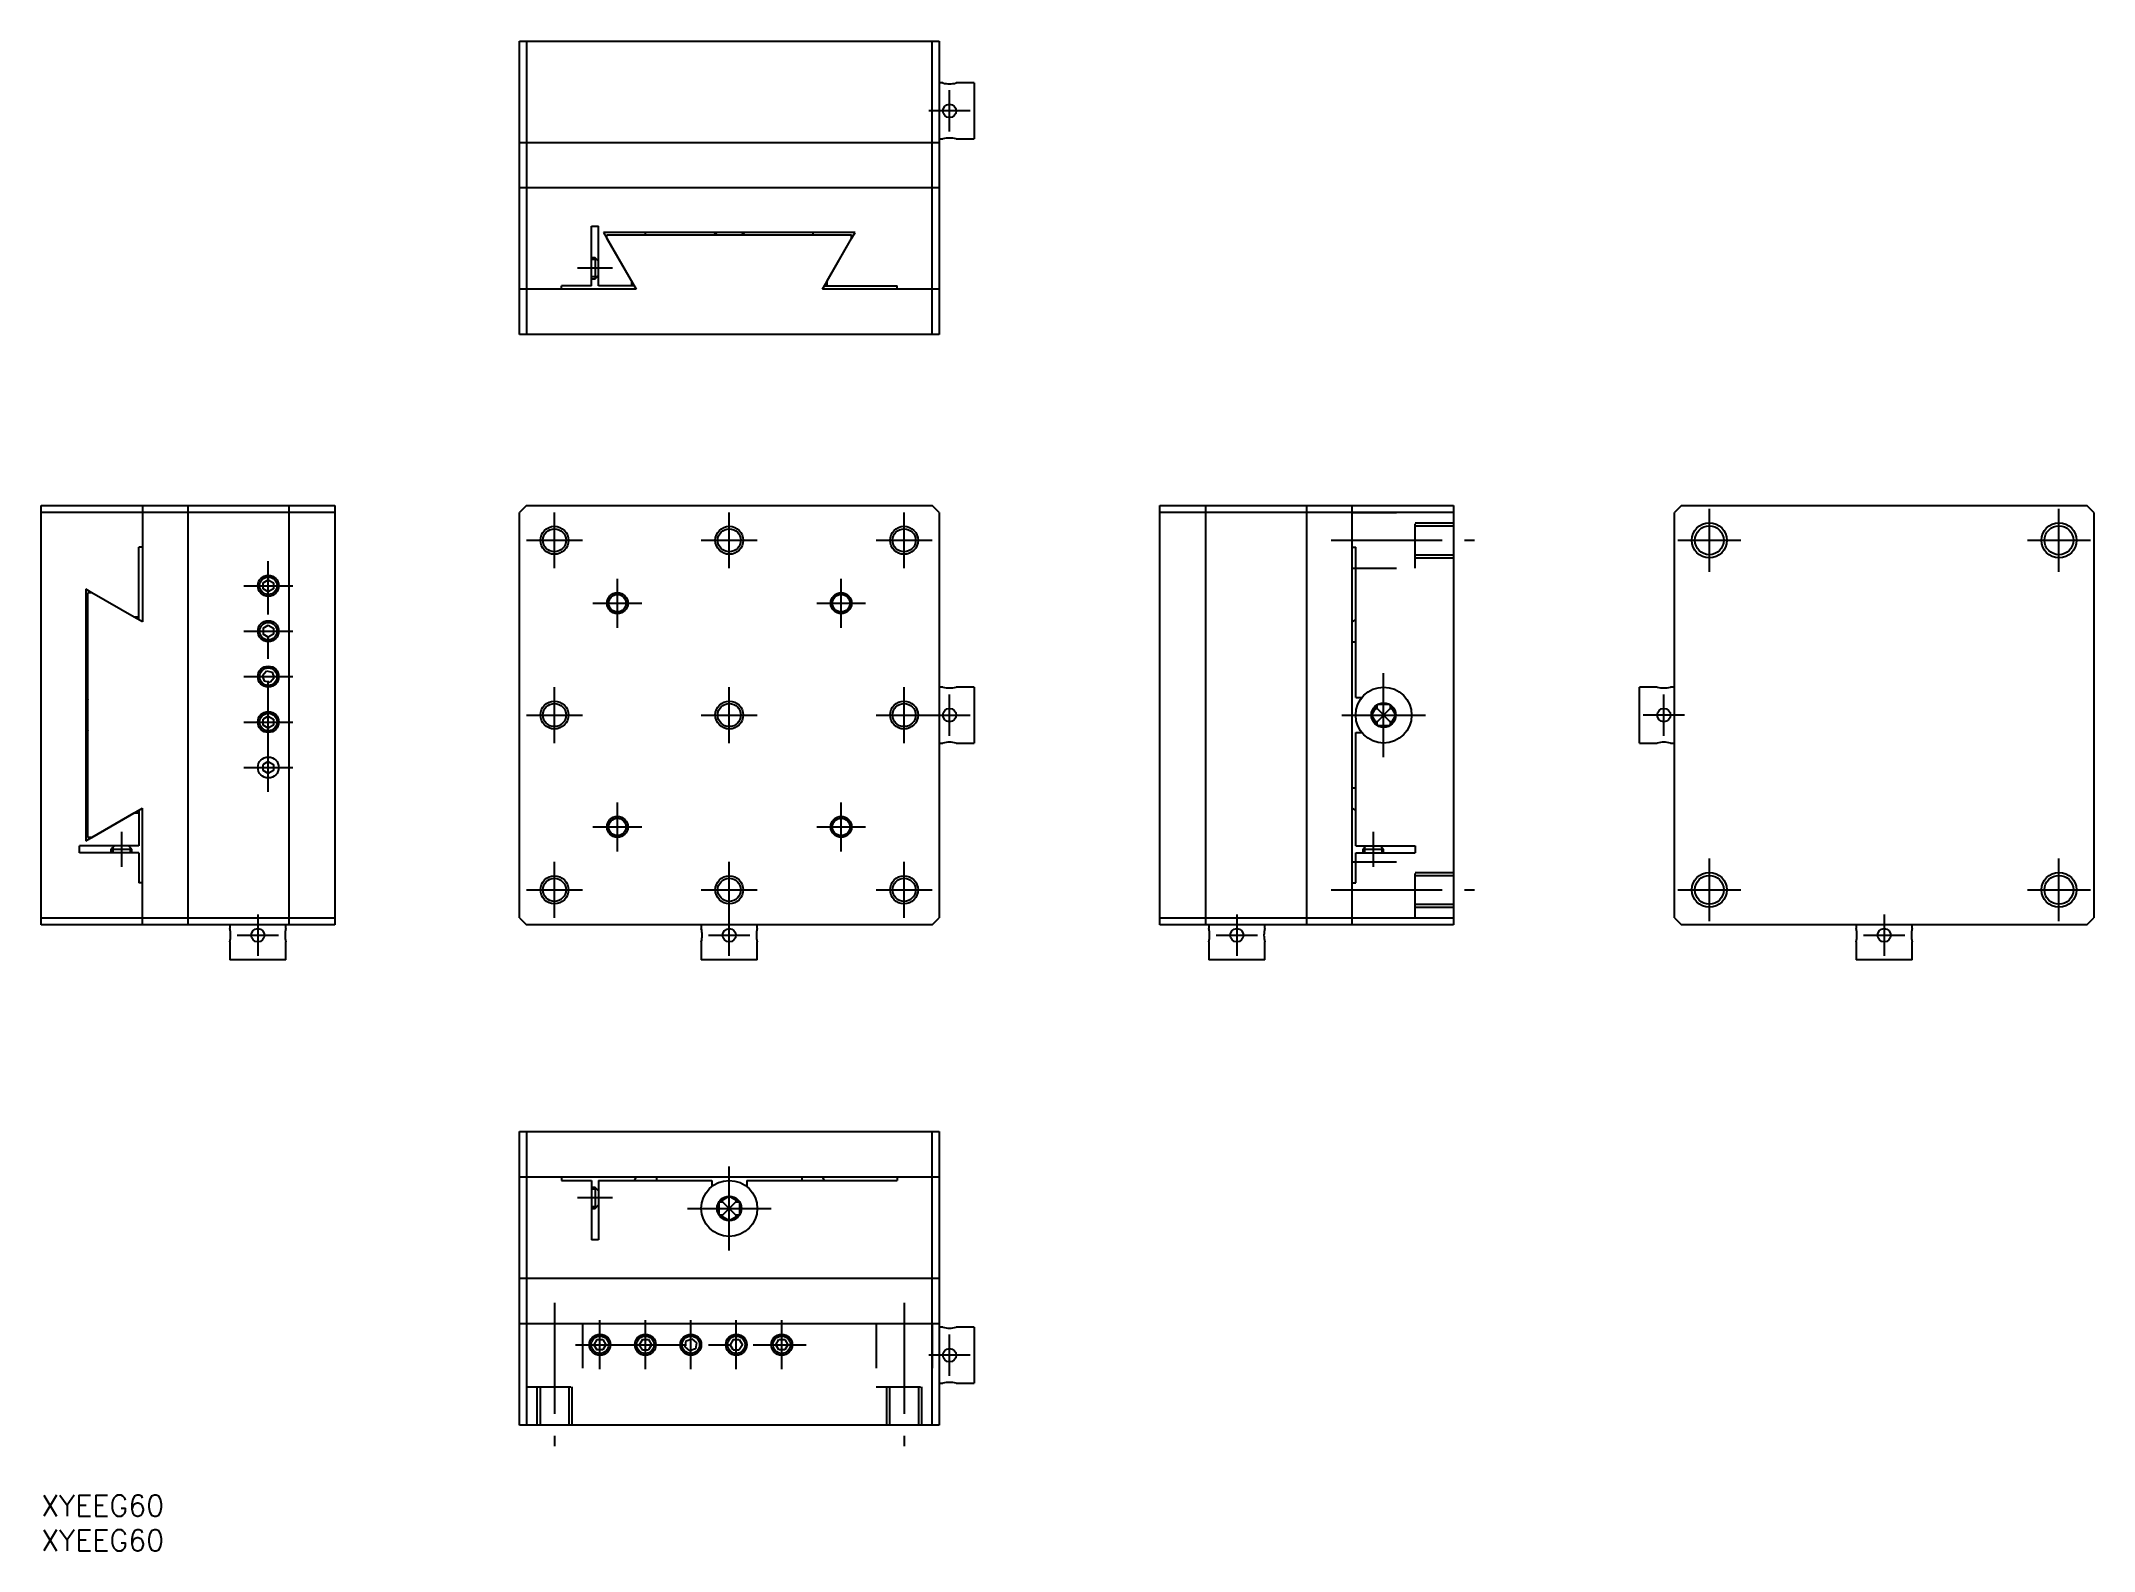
# Model space of a CAD drawing. Extents: x 0 to 294, y -8 to 208.
import ezdxf

# ---------------------------------------------------------------- set-up
doc = ezdxf.new("R2010")
doc.units = 0
doc.header["$LTSCALE"] = 0.5
doc.linetypes.add('CENTER', pattern=[50.8, 31.75, -6.35, 6.35, -6.35])
doc.linetypes.add('DASHED', pattern=[19.05, 12.7, -6.35])
for name, color, linetype in [('MSM_CENTER', 1, 'CENTER'), ('MSM_CONTINUOUS', 7, 'CONTINUOUS'), ('MSM_DASHED', 4, 'DASHED'), ('MSM_NARROW', 5, 'CONTINUOUS'), ('MSM_PART_NUMBER', 7, 'CONTINUOUS')]:
    doc.layers.add(name, color=color, linetype=linetype)
doc.styles.get("Standard").update_dxf_attribs({"font": 'txt.shx', "height": 3, "bigfont": 'bigfont.shx'})

# ---------------------------------------------------------------- blocks, each defined once
blk = doc.blocks.new('*U3')
at = {"layer": 'MSM_PART_NUMBER'}
blk.add_text('XYEEG60', height=3, dxfattribs=at).set_placement((0, -3))
blk = doc.blocks.new('*U4')
at = {"layer": 'MSM_PART_NUMBER'}
blk.add_text('XYEEG60', height=3, dxfattribs=at).set_placement((0, -8))

msp = doc.modelspace()

# ---------------------------------------------------------------- linework, layer by layer
at = {"layer": 'MSM_CENTER'}
for p, q in [((129.922483, 195.050008), (129.922483, 200.95)), ((132.872479, 198), (126.972487, 198)), ((81.722533, 175.5), (76.722533, 175.5)), ((238.577467, 132.077467), (238.577467, 141.077467)), ((288.577467, 132.077467), (288.577467, 141.077467)), ((73.422533, 132.577467), (73.422533, 140.577467)), ((98.422533, 132.577467), (98.422533, 140.577467)), ((123.422533, 132.577467), (123.422533, 140.577467)), ((69.422533, 136.577467), (77.422533, 136.577467)), ((94.422533, 136.577467), (102.422533, 136.577467)), ((119.422533, 136.577467), (127.422533, 136.577467)), ((184.5, 136.577467), (205, 136.577467)), ((234.077467, 136.577467), (243.077467, 136.577467)), ((284.077467, 136.577467), (293.077467, 136.577467)), ((32.5, 100.577467), (32.5, 133.577467)), ((29, 130.077467), (36, 130.077467)), ((82.422533, 124.077467), (82.422533, 131.077467)), ((114.422533, 124.077467), (114.422533, 131.077467)), ((78.922533, 127.577467), (85.922533, 127.577467)), ((110.922533, 127.577467), (117.922533, 127.577467)), ((29, 123.577467), (36, 123.577467)), ((192, 105.577467), (192, 117.577467)), ((29, 117.077467), (36, 117.077467)), ((73.422533, 107.577467), (73.422533, 115.577467)), ((98.422533, 107.577467), (98.422533, 115.577467)), ((123.422533, 107.577467), (123.422533, 115.577467)), ((129.922831, 108.627467), (129.922831, 114.527389)), ((232.077473, 108.627468), (232.077473, 114.527464)), ((69.422533, 111.577467), (77.422533, 111.577467)), ((94.422533, 111.577467), (102.422533, 111.577467)), ((119.422533, 111.577467), (132.872792, 111.577467)), ((186, 111.577467), (198, 111.577467)), ((235.027471, 111.577467), (229.127475, 111.577467)), ((29, 110.577467), (36, 110.577467)), ((29, 104.077467), (36, 104.077467)), ((82.422533, 92.077467), (82.422533, 99.077467)), ((114.422533, 92.077467), (114.422533, 99.077467)), ((11.50005, 94.877467), (11.50005, 89.877467)), ((78.922533, 95.577467), (85.922533, 95.577467)), ((110.922533, 95.577467), (117.922533, 95.577467)), ((190.50005, 94.877467), (190.50005, 89.877467)), ((238.577467, 82.077467), (238.577467, 91.077467)), ((288.577467, 82.077467), (288.577467, 91.077467)), ((73.422533, 82.577467), (73.422533, 90.577467)), ((98.422533, 77.127208), (98.422533, 90.577467)), ((123.422533, 82.577467), (123.422533, 90.577467)), ((69.422533, 86.577467), (77.422533, 86.577467)), ((94.422533, 86.577467), (102.422533, 86.577467)), ((119.422533, 86.577467), (127.422533, 86.577467)), ((184.5, 86.577467), (205, 86.577467)), ((234.077467, 86.577467), (243.077467, 86.577467)), ((284.077467, 86.577467), (293.077467, 86.577467)), ((31, 83.027468), (31, 77.127476)), ((171, 83.027513), (171, 77.127521)), ((263.577467, 83.027471), (263.577467, 77.127475)), ((28.049954, 80.077472), (33.949946, 80.077472)), ((95.472532, 80.077169), (101.372454, 80.077169)), ((168.050008, 80.077517), (173.95, 80.077517)), ((260.627471, 80.077473), (266.527467, 80.077473)), ((98.422533, 35), (98.422533, 47)), ((81.722533, 42.5), (76.722533, 42.5)), ((92.422533, 41), (104.422533, 41)), ((73.422533, 27.5), (73.422533, 7)), ((123.422533, 27.5), (123.422533, 7)), ((79.922533, 18), (79.922533, 25)), ((86.422533, 18), (86.422533, 25)), ((92.922533, 18), (92.922533, 25)), ((99.422533, 18), (99.422533, 25)), ((105.922533, 18), (105.922533, 25)), ((76.422533, 21.5), (109.422533, 21.5)), ((129.922528, 17.049954), (129.922528, 22.949946)), ((132.872524, 20), (126.972532, 20))]:
    msp.add_line(p, q, dxfattribs=at)
at = {"layer": 'MSM_CONTINUOUS'}
for p, q in [((68.422533, 166), (68.422533, 208)), ((68.422533, 208), (128.422533, 208)), ((69.422533, 208), (69.422533, 166)), ((127.422533, 166), (127.422533, 208)), ((128.422533, 208), (128.422533, 166)), ((128.972736, 202), (128.422533, 202)), ((133.422533, 202), (130.872416, 202)), ((133.422533, 202), (133.422533, 194)), ((128.422533, 194), (128.972649, 194)), ((130.872329, 194), (133.422533, 194)), ((68.422533, 193.5), (128.422533, 193.5)), ((128.422533, 187), (68.422533, 187)), ((78.722533, 181.5), (79.722533, 181.5)), ((78.722533, 173), (78.722533, 181.5)), ((79.722533, 173), (79.722533, 181.5)), ((116.416634, 180.6), (80.418431, 180.6)), ((80.418431, 180.6), (84.422533, 173.664693)), ((80.922533, 179.729756), (80.922533, 180.3)), ((80.922533, 180.3), (115.922533, 180.3)), ((80.922533, 179.729756), (85.096634, 172.5)), ((86.422533, 180.3), (86.422533, 180.6)), ((110.422533, 180.3), (110.422533, 180.6)), ((112.422533, 173.682013), (115.922533, 179.744191)), ((112.422533, 173.667578), (115.922533, 179.729756)), ((115.922533, 179.744191), (116.416634, 180.6)), ((115.922533, 179.729756), (115.922533, 180.3)), ((79.222533, 177), (78.722533, 177)), ((79.222533, 177), (79.222533, 174)), ((79.722533, 176.5), (79.222533, 177)), ((78.722533, 174), (79.222533, 174)), ((79.222533, 174), (79.722533, 174.5)), ((84.422533, 173.664693), (84.422533, 173)), ((111.748431, 172.5), (112.422533, 173.667578)), ((112.422533, 173), (112.422533, 173.682013)), ((85.096634, 172.5), (68.422533, 172.5)), ((74.422533, 172.5), (74.422533, 173)), ((78.722533, 173), (74.422533, 173)), ((84.807959, 173), (79.722533, 173)), ((128.422533, 172.5), (111.748431, 172.5)), ((112.037106, 173), (122.422533, 173)), ((122.422533, 172.5), (122.422533, 173)), ((128.422533, 166), (68.422533, 166)), ((0, 141.577467), (42, 141.577467)), ((0, 81.577467), (0, 141.577467)), ((14.5, 141.577467), (14.5, 124.903366)), ((21, 141.577467), (21, 81.577467)), ((35.5, 81.577467), (35.5, 141.577467)), ((42, 141.577467), (42, 81.577467)), ((69.422533, 141.577467), (68.422533, 140.577467)), ((69.422533, 141.577467), (127.422533, 141.577467)), ((128.422533, 140.577467), (127.422533, 141.577467)), ((160, 81.577467), (160, 141.577467)), ((160, 141.577467), (202, 141.577467)), ((166.5, 141.577467), (166.5, 81.577467)), ((181, 81.577467), (181, 141.577467)), ((187.5, 81.577467), (187.5, 141.577467)), ((202, 141.577467), (202, 81.577467)), ((234.577467, 141.577467), (233.577467, 140.577467)), ((234.577467, 141.577467), (292.577467, 141.577467)), ((293.577467, 140.577467), (292.577467, 141.577467)), ((42, 140.577467), (0, 140.577467)), ((68.422533, 82.577467), (68.422533, 140.577467)), ((128.422533, 140.577467), (128.422533, 82.577467)), ((202, 140.577467), (160, 140.577467)), ((233.577467, 82.577467), (233.577467, 140.577467)), ((293.577467, 140.577467), (293.577467, 82.577467)), ((14.5, 135.577467), (14, 135.577467)), ((14, 125.192041), (14, 135.577467)), ((187.5, 135.577467), (188, 135.577467)), ((188, 114.077467), (188, 135.577467)), ((7.255809, 129.077467), (6.4, 129.571569)), ((6.4, 129.571569), (6.4, 93.573366)), ((31.75, 130.51048), (32.5, 130.943493)), ((31.75, 129.644455), (31.75, 130.51048)), ((32.5, 129.211442), (31.75, 129.644455)), ((32.5, 130.943493), (33.25, 130.51048)), ((33.25, 129.644455), (32.5, 129.211442)), ((33.25, 130.51048), (33.25, 129.644455)), ((6.7, 94.077467), (6.7, 129.077467)), ((7.270244, 129.077467), (6.7, 129.077467)), ((13.317987, 125.577467), (7.255809, 129.077467)), ((13.332422, 125.577467), (7.270244, 129.077467)), ((6.7, 123.577467), (6.4, 123.577467)), ((14, 125.577467), (13.317987, 125.577467)), ((14.5, 124.903366), (13.332422, 125.577467)), ((31.75, 124.01048), (32.5, 124.443493)), ((31.75, 124.01048), (31.75, 123.144455)), ((32.5, 124.443493), (33.25, 124.01048)), ((33.25, 124.01048), (33.25, 123.144455)), ((188, 125.192041), (187.5, 124.903366)), ((32.5, 122.711442), (31.75, 123.144455)), ((33.25, 123.144455), (32.5, 122.711442)), ((188, 121.993547), (187.5, 121.993547)), ((31.64979, 117.24222), (32.217575, 117.896147)), ((32.217575, 117.896147), (33.067785, 117.731394)), ((33.067785, 117.731394), (33.35021, 116.912715)), ((31.932215, 116.42354), (31.64979, 117.24222)), ((32.782425, 116.258788), (31.932215, 116.42354)), ((33.35021, 116.912715), (32.782425, 116.258788)), ((128.972747, 115.577467), (128.422533, 115.577467)), ((133.422533, 115.577467), (130.872411, 115.577467)), ((133.422533, 115.577467), (133.422533, 107.577467)), ((228.577467, 107.577467), (228.577467, 115.577467)), ((231.127584, 115.577467), (228.577467, 115.577467)), ((233.027467, 115.577467), (232.99913, 115.570832)), ((233.577467, 115.577467), (233.027262, 115.577467)), ((188, 114.077467), (188.877501, 114.077467)), ((191.133975, 113.077467), (190.267949, 111.577467)), ((190.267949, 111.577467), (191.133975, 110.077467)), ((190.816432, 112.527467), (191.05, 112.527467)), ((191.05, 112.527467), (191.05, 112.932019)), ((192.95, 112.527467), (191.05, 110.627467)), ((191.05, 112.527467), (192.95, 110.627467)), ((192.866025, 113.077467), (191.133975, 113.077467)), ((193.732051, 111.577467), (192.866025, 113.077467)), ((192.866025, 110.077467), (193.732051, 111.577467)), ((192.95, 112.932019), (192.95, 112.527467)), ((192.95, 112.527467), (193.183568, 112.527467)), ((32.5, 111.443493), (31.75, 111.01048)), ((31.75, 110.144455), (31.75, 111.01048)), ((32.5, 109.711442), (31.75, 110.144455)), ((32.5, 111.443493), (33.25, 111.01048)), ((33.25, 110.144455), (32.5, 109.711442)), ((33.25, 111.01048), (33.25, 110.144455)), ((188, 92.877467), (188, 109.077467)), ((188, 109.077467), (188.877501, 109.077467)), ((191.05, 110.627467), (190.816432, 110.627467)), ((191.05, 110.222916), (191.05, 110.627467)), ((191.133975, 110.077467), (192.866025, 110.077467)), ((192.95, 110.627467), (192.95, 110.222916)), ((193.183568, 110.627467), (192.95, 110.627467)), ((128.422533, 107.577467), (128.972533, 107.577467)), ((130.872386, 107.577467), (133.422533, 107.577467)), ((228.577467, 107.577467), (231.127614, 107.577467)), ((233.027467, 107.577467), (233.577467, 107.577467)), ((32.5, 104.943493), (31.75, 104.51048)), ((31.75, 103.644455), (31.75, 104.51048)), ((32.5, 103.211442), (31.75, 103.644455)), ((32.5, 104.943493), (33.25, 104.51048)), ((33.25, 103.644455), (32.5, 103.211442)), ((33.25, 104.51048), (33.25, 103.644455)), ((187.5, 101.161388), (188, 101.161388)), ((6.7, 99.577467), (6.4, 99.577467)), ((6.4, 93.573366), (13.335307, 97.577467)), ((7.270244, 94.077467), (14.5, 98.251569)), ((13.335307, 97.577467), (14, 97.577467)), ((14, 97.962894), (14, 92.877467)), ((14.5, 81.577467), (14.5, 98.251569)), ((187.5, 98.251569), (188, 97.962894)), ((7.270244, 94.077467), (6.7, 94.077467)), ((14, 92.877467), (5.5, 92.877467)), ((5.5, 91.877467), (5.5, 92.877467)), ((14, 91.877467), (5.5, 91.877467)), ((10.5, 92.877467), (10, 92.377467)), ((10, 92.377467), (13, 92.377467)), ((10, 92.377467), (10, 91.877467)), ((13, 92.377467), (12.5, 92.877467)), ((13, 91.877467), (13, 92.377467)), ((14, 91.877467), (14, 87.577467)), ((188, 92.877467), (196.5, 92.877467)), ((188, 87.577467), (188, 91.877467)), ((188, 91.877467), (196.5, 91.877467)), ((189.5, 92.877467), (189, 92.377467)), ((189, 92.377467), (192, 92.377467)), ((189, 92.377467), (189, 91.877467)), ((192, 92.377467), (191.5, 92.877467)), ((192, 91.877467), (192, 92.377467)), ((196.5, 92.877467), (196.5, 91.877467)), ((14.5, 87.577467), (14, 87.577467)), ((187.5, 87.577467), (188, 87.577467)), ((0, 82.577467), (42, 82.577467)), ((68.422533, 82.577467), (69.422533, 81.577467)), ((127.422533, 81.577467), (128.422533, 82.577467)), ((160, 82.577467), (202, 82.577467)), ((233.577467, 82.577467), (234.577467, 81.577467)), ((292.577467, 81.577467), (293.577467, 82.577467)), ((42, 81.577467), (0, 81.577467)), ((27, 81.577467), (27, 81.027262)), ((35, 81.027351), (35, 81.577467)), ((127.422533, 81.577467), (69.422533, 81.577467)), ((94.422533, 81.577467), (94.422533, 81.027467)), ((102.422533, 81.027253), (102.422533, 81.577467)), ((202, 81.577467), (160, 81.577467)), ((167, 81.577467), (167, 81.027351)), ((175, 81.027264), (175, 81.577467)), ((292.577467, 81.577467), (234.577467, 81.577467)), ((259.577467, 81.577467), (259.577467, 81.027262)), ((267.577467, 81.027467), (267.577467, 81.577467)), ((27, 79.127584), (27, 76.577467)), ((35, 76.577467), (27, 76.577467)), ((35, 76.577467), (35, 79.127673)), ((94.422533, 79.127614), (94.422533, 76.577467)), ((102.422533, 76.577467), (94.422533, 76.577467)), ((102.422533, 76.577467), (102.422533, 79.127589)), ((167, 79.127671), (167, 76.577467)), ((175, 76.577467), (167, 76.577467)), ((175, 76.577467), (175, 79.127583)), ((259.577467, 79.127584), (259.577467, 76.577467)), ((267.577467, 76.577467), (259.577467, 76.577467)), ((267.577467, 79.127467), (267.577146, 79.12882)), ((267.577467, 76.577467), (267.577467, 79.127614)), ((68.422533, 52), (128.422533, 52)), ((68.422533, 10), (68.422533, 52)), ((69.422533, 52), (69.422533, 10)), ((127.422533, 10), (127.422533, 52)), ((128.422533, 52), (128.422533, 10)), ((68.422533, 45.5), (128.422533, 45.5)), ((74.422533, 45.5), (74.422533, 45)), ((74.422533, 45), (78.722533, 45)), ((78.722533, 45), (78.722533, 36.5)), ((79.722533, 45), (79.722533, 36.5)), ((79.722533, 45), (95.922533, 45)), ((85.096634, 45.5), (84.807959, 45)), ((88.006453, 45.5), (88.006453, 45)), ((95.922533, 45), (95.922533, 44.122499)), ((100.922533, 45), (100.922533, 44.122499)), ((100.922533, 45), (122.422533, 45)), ((108.838612, 45), (108.838612, 45.5)), ((112.037106, 45), (111.748431, 45.5)), ((122.422533, 45.5), (122.422533, 45)), ((79.222533, 44), (78.722533, 44)), ((79.222533, 44), (79.222533, 41)), ((79.722533, 43.5), (79.222533, 44)), ((79.222533, 41), (79.722533, 41.5)), ((98.422533, 42.732051), (96.922533, 41.866025)), ((96.922533, 41.866025), (96.922533, 40.133975)), ((97.067981, 41.95), (97.472533, 41.95)), ((97.472533, 41.95), (97.472533, 42.183568)), ((97.472533, 41.95), (99.372533, 40.05)), ((99.922533, 41.866025), (98.422533, 42.732051)), ((99.372533, 41.95), (98.422533, 41)), ((99.372533, 42.183568), (99.372533, 41.95)), ((99.372533, 41.95), (99.777084, 41.95)), ((99.922533, 40.133975), (99.922533, 41.866025)), ((78.722533, 41), (79.222533, 41)), ((96.922533, 40.133975), (98.422533, 39.267949)), ((97.472533, 40.05), (97.067981, 40.05)), ((97.472533, 40.05), (98.422533, 41)), ((97.472533, 39.816432), (97.472533, 40.05)), ((98.422533, 39.267949), (99.922533, 40.133975)), ((99.777084, 40.05), (99.372533, 40.05)), ((99.372533, 40.05), (99.372533, 39.816432)), ((79.722533, 36.5), (78.722533, 36.5)), ((68.422533, 31), (128.422533, 31)), ((128.422533, 24.5), (68.422533, 24.5)), ((128.972649, 24), (128.422533, 24)), ((133.422533, 24), (130.872329, 24)), ((133.422533, 24), (133.422533, 16)), ((79.48952, 22.25), (79.056507, 21.5)), ((79.056507, 21.5), (79.48952, 20.75)), ((79.48952, 22.25), (80.355545, 22.25)), ((80.355545, 20.75), (79.48952, 20.75)), ((80.355545, 22.25), (80.788558, 21.5)), ((80.788558, 21.5), (80.355545, 20.75)), ((85.98952, 22.25), (85.556507, 21.5)), ((85.556507, 21.5), (85.98952, 20.75)), ((85.98952, 22.25), (86.855545, 22.25)), ((85.98952, 20.75), (86.855545, 20.75)), ((86.855545, 22.25), (87.288558, 21.5)), ((87.288558, 21.5), (86.855545, 20.75)), ((92.103853, 21.217575), (92.268606, 22.067785)), ((92.75778, 20.64979), (92.103853, 21.217575)), ((92.268606, 22.067785), (93.087285, 22.35021)), ((93.57646, 20.932215), (92.75778, 20.64979)), ((93.087285, 22.35021), (93.741212, 21.782425)), ((93.741212, 21.782425), (93.57646, 20.932215)), ((98.98952, 22.25), (98.556507, 21.5)), ((98.98952, 20.75), (98.556507, 21.5)), ((98.98952, 22.25), (99.855545, 22.25)), ((98.98952, 20.75), (99.855545, 20.75)), ((99.855545, 22.25), (100.288558, 21.5)), ((100.288558, 21.5), (99.855545, 20.75)), ((105.056507, 21.5), (105.48952, 22.25)), ((105.48952, 20.75), (105.056507, 21.5)), ((105.48952, 22.25), (106.355545, 22.25)), ((106.355545, 20.75), (105.48952, 20.75)), ((106.355545, 22.25), (106.788558, 21.5)), ((106.788558, 21.5), (106.355545, 20.75)), ((128.422533, 16), (128.972736, 16)), ((130.872416, 16), (133.422533, 16)), ((128.422533, 10), (68.422533, 10))]:
    msp.add_line(p, q, dxfattribs=at)
for centre, radius in [((129.922483, 198.000004), 0.949996), ((73.422533, 136.577467), 1.65), ((98.422533, 136.577467), 1.65), ((123.422533, 136.577467), 1.65), ((238.577467, 136.577467), 2.067), ((288.577467, 136.577467), 2.067), ((32.5, 130.077467), 1.5), ((82.422533, 127.577467), 1.25), ((114.422533, 127.577467), 1.25), ((32.5, 123.577467), 1.5), ((32.5, 117.077467), 1.5), ((192, 111.577467), 4), ((32.5, 110.577467), 1.5), ((73.422533, 111.577467), 1.65), ((98.422533, 111.577467), 1.65), ((123.422533, 111.577467), 1.65), ((129.922831, 111.577428), 0.949961), ((192, 111.577467), 1.75), ((232.077473, 111.577466), 0.949998), ((32.5, 104.077467), 1.5), ((82.422533, 95.577467), 1.25), ((114.422533, 95.577467), 1.25), ((73.422533, 86.577467), 1.65), ((98.422533, 86.577467), 1.65), ((123.422533, 86.577467), 1.65), ((238.577467, 86.577467), 2.067), ((288.577467, 86.577467), 2.067), ((30.99995, 80.077472), 0.949996), ((98.422493, 80.077169), 0.949961), ((171.000004, 80.077517), 0.949996), ((263.577469, 80.077473), 0.949998), ((98.422533, 41), 4), ((98.422533, 41), 1.75), ((79.922533, 21.5), 1.5), ((86.422533, 21.5), 1.5), ((92.922533, 21.5), 1.5), ((99.422533, 21.5), 1.5), ((105.922533, 21.5), 1.5), ((129.922528, 19.99995), 0.949996)]:
    msp.add_circle(centre, radius, dxfattribs=at)
for centre, radius, start, end in [((129.922185, 205.885988), 4.000383, 256.262306, 283.737694), ((129.922185, 190.114367), 4.000122, 76.261392, 103.738608), ((98.422533, 177), 4, 115.841933, 124.411509), ((98.422533, 177), 4, 55.588491, 64.158067), ((129.922533, 119.463412), 4.000383, 256.262306, 283.737694), ((232.077175, 119.46345), 4.000383, 256.262306, 283.737694), ((10, 111.577467), 4, 145.588491, 154.158067), ((10, 111.577467), 4, 205.841933, 214.411509), ((129.922533, 103.691791), 4.000122, 76.261392, 103.738608), ((232.077175, 103.691829), 4.000122, 76.261392, 103.738608), ((23.114314, 80.07777), 4.000122, 346.261392, 13.738608), ((38.885934, 80.07777), 4.000383, 166.262306, 193.737694), ((90.536857, 80.077467), 4.000122, 346.261392, 13.738608), ((106.308477, 80.077467), 4.000383, 166.262306, 193.737694), ((163.114368, 80.077815), 4.000122, 346.261392, 13.738608), ((178.885988, 80.077815), 4.000383, 166.262306, 193.737694), ((255.691833, 80.077771), 4.000122, 346.261392, 13.738608), ((271.463453, 80.077771), 4.000383, 166.262306, 193.737694), ((129.92223, 27.885934), 4.000383, 256.262306, 283.737694), ((129.92223, 12.114313), 4.000122, 76.261392, 103.738608)]:
    msp.add_arc(centre, radius, start, end, dxfattribs=at)
at = {"layer": 'MSM_DASHED'}
for p, q in [((187.5, 140.577467), (196.5, 140.577467)), ((196.5, 132.577467), (196.5, 140.577467)), ((196.5, 139.077467), (202, 139.077467)), ((196.5, 138.644467), (202, 138.644467)), ((187.5, 132.577467), (196.5, 132.577467)), ((196.5, 134.510467), (202, 134.510467)), ((196.5, 134.077467), (202, 134.077467)), ((187.5, 90.577467), (196.5, 90.577467)), ((196.5, 82.577467), (196.5, 90.577467)), ((196.5, 89.077467), (202, 89.077467)), ((196.5, 88.644467), (202, 88.644467)), ((187.5, 82.577467), (196.5, 82.577467)), ((196.5, 84.510467), (202, 84.510467)), ((196.5, 84.077467), (202, 84.077467)), ((69.422533, 24.5), (69.422533, 15.5)), ((77.422533, 24.5), (77.422533, 15.5)), ((119.422533, 24.5), (119.422533, 15.5)), ((127.422533, 24.5), (127.422533, 15.5)), ((69.422533, 15.5), (77.422533, 15.5)), ((70.922533, 15.5), (70.922533, 10)), ((71.355533, 15.5), (71.355533, 10)), ((75.489533, 15.5), (75.489533, 10)), ((75.922533, 15.5), (75.922533, 10)), ((119.422533, 15.5), (127.422533, 15.5)), ((120.922533, 15.5), (120.922533, 10)), ((121.355533, 15.5), (121.355533, 10)), ((125.489533, 15.5), (125.489533, 10)), ((125.922533, 15.5), (125.922533, 10))]:
    msp.add_line(p, q, dxfattribs=at)
at = {"layer": 'MSM_NARROW'}
for p, q in [((79.472633, 176.74995), (78.722533, 176.74995)), ((79.472433, 174.24995), (78.722533, 174.24995)), ((10.2501, 92.627567), (10.2501, 91.877467)), ((12.7501, 92.627367), (12.7501, 91.877467)), ((189.2501, 92.627567), (189.2501, 91.877467)), ((191.7501, 92.627367), (191.7501, 91.877467)), ((79.472633, 43.74995), (78.722533, 43.74995)), ((79.472433, 41.24995), (78.722533, 41.24995))]:
    msp.add_line(p, q, dxfattribs=at)
for centre, radius in [((73.422533, 136.577467), 2), ((98.422533, 136.577467), 2), ((123.422533, 136.577467), 2), ((238.577467, 136.577467), 2.5), ((288.577467, 136.577467), 2.5), ((32.5, 130.077467), 1.25), ((82.422533, 127.577467), 1.5), ((114.422533, 127.577467), 1.5), ((32.5, 123.577467), 1.25), ((32.5, 117.077467), 1.25), ((32.5, 110.577467), 1.25), ((73.422533, 111.577467), 2), ((98.422533, 111.577467), 2), ((123.422533, 111.577467), 2), ((82.422533, 95.577467), 1.5), ((114.422533, 95.577467), 1.5), ((73.422533, 86.577467), 2), ((98.422533, 86.577467), 2), ((123.422533, 86.577467), 2), ((238.577467, 86.577467), 2.5), ((288.577467, 86.577467), 2.5), ((79.922533, 21.5), 1.25), ((86.422533, 21.5), 1.25), ((92.922533, 21.5), 1.25), ((99.422533, 21.5), 1.25), ((105.922533, 21.5), 1.25)]:
    msp.add_circle(centre, radius, dxfattribs=at)

# ---------------------------------------------------------------- block references
at = {"layer": 'MSM_CONTINUOUS'}
for name in ['*U3', '*U4']:
    msp.add_blockref(name, (0, 0), dxfattribs=at)

doc.saveas('drawing.dxf')
